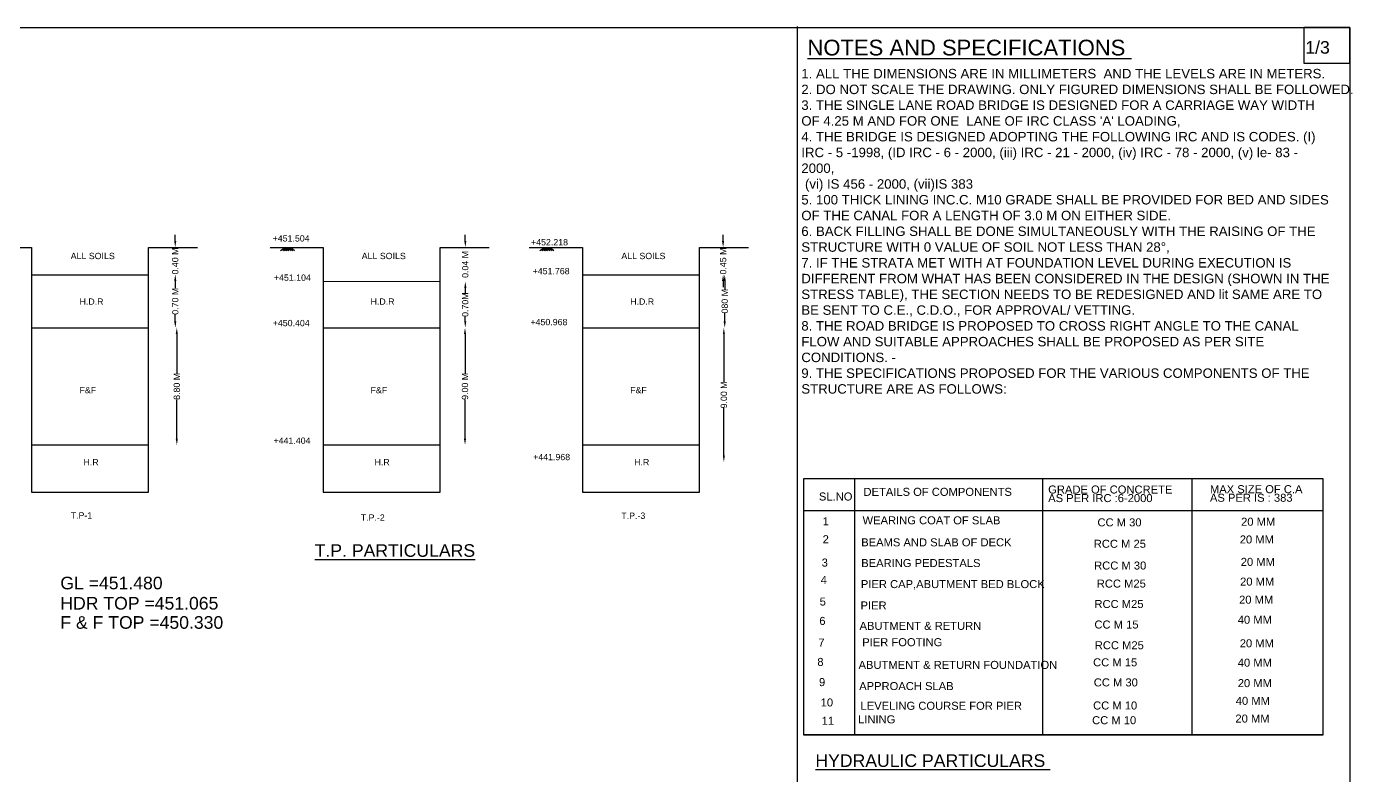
# Model space of a CAD drawing. Header units: millimetres. Extents: x -53221287 to -53198972, y 22125063 to 22139771.
# Drawn here: x -53209494 to -53198972, y 22133831 to 22139771 of the extents above; entities that cross this region are included whole.
import ezdxf

# ---------------------------------------------------------------- set-up
doc = ezdxf.new("R2010")
doc.units = ezdxf.units.MM
doc.header["$MEASUREMENT"] = 0
for name, color, linetype in [('DIMENSION', 7, 'Continuous'), ('DRAWING', 2, 'Continuous'), ('TEXT', 7, 'Continuous')]:
    doc.layers.add(name, color=color, linetype=linetype)
doc.styles.get("Standard").update_dxf_attribs({"font": 'arial.ttf', "height": 50})
doc.dimstyles.get("Standard").update_dxf_attribs({"dimtxt": 50, "dimasz": 50, "dimexe": 0.18, "dimexo": 0.0625, "dimgap": 0.09, "dimtad": 0, "dimdec": 0, "dimzin": 0, "dimdsep": 46, "dimtxsty": 'Standard', "dimcen": 0.09, "dimse1": 1, "dimse2": 1, "dimadec": 0, "dimazin": 0, "dimtfac": 1, "dimtdec": 0, "dimtofl": 0, "dimtmove": 0, "dimatfit": 3, "dimfxl": 1, "dimtolj": 1, "dimtzin": 0, "dimarcsym": 0})

# ---------------------------------------------------------------- blocks, each defined once
blk = doc.blocks.new('*D81')
at = {"layer": 'Defpoints', "color": 0, "transparency": 16777216}
for p in [(-53208525, 22138020), (-53208314, 22138020), (-53208525, 22137803)]:
    blk.add_point(p, dxfattribs=at)
at = {"layer": 'DIMENSION', "color": 0, "lineweight": -2, "transparency": 16777216}
for p, q in [((-53208314, 22138070), (-53208314, 22138120)), ((-53208314, 22137753), (-53208314, 22137703))]:
    blk.add_line(p, q, dxfattribs=at)
at = {"layer": 'DIMENSION', "color": 0, "transparency": 16777216}
for points in [[(-53208322, 22138070), (-53208305, 22138070), (-53208314, 22138020)], [(-53208322, 22137753), (-53208305, 22137753), (-53208314, 22137803)]]:
    blk.add_solid(points, dxfattribs=at)
at = {"layer": 'DIMENSION', "color": 0, "transparency": 16777216, "insert": (-53208314, 22137911), "char_height": 50, "attachment_point": 5, "rotation": 90}
blk.add_mtext('\\A1;0.40 M', dxfattribs=at)
blk = doc.blocks.new('*D82')
at = {"layer": 'Defpoints', "color": 0, "transparency": 16777216}
for p in [(-53208525, 22137803), (-53208525, 22137382), (-53208313, 22137382)]:
    blk.add_point(p, dxfattribs=at)
at = {"layer": 'DIMENSION', "color": 0, "lineweight": -2, "transparency": 16777216}
for p, q in [((-53208313, 22137753), (-53208313, 22137695)), ((-53208313, 22137432), (-53208313, 22137489))]:
    blk.add_line(p, q, dxfattribs=at)
at = {"layer": 'DIMENSION', "color": 0, "transparency": 16777216}
for points in [[(-53208322, 22137753), (-53208305, 22137753), (-53208313, 22137803)], [(-53208322, 22137432), (-53208305, 22137432), (-53208313, 22137382)]]:
    blk.add_solid(points, dxfattribs=at)
at = {"layer": 'DIMENSION', "color": 0, "transparency": 16777216, "insert": (-53208313, 22137592), "char_height": 50, "attachment_point": 5, "rotation": 90}
blk.add_mtext('\\A1;0.70 M', dxfattribs=at)
blk = doc.blocks.new('*D83')
at = {"layer": 'Defpoints', "color": 0, "transparency": 16777216}
for p in [(-53208525, 22137382), (-53208525, 22136453), (-53208301, 22136453)]:
    blk.add_point(p, dxfattribs=at)
at = {"layer": 'DIMENSION', "color": 0, "lineweight": -2, "transparency": 16777216}
for p, q in [((-53208301, 22137332), (-53208301, 22137020)), ((-53208301, 22136503), (-53208301, 22136814))]:
    blk.add_line(p, q, dxfattribs=at)
at = {"layer": 'DIMENSION', "color": 0, "transparency": 16777216}
for points in [[(-53208310, 22137332), (-53208293, 22137332), (-53208301, 22137382)], [(-53208310, 22136503), (-53208293, 22136503), (-53208301, 22136453)]]:
    blk.add_solid(points, dxfattribs=at)
at = {"layer": 'DIMENSION', "color": 0, "transparency": 16777216, "insert": (-53208301, 22136917), "char_height": 50, "attachment_point": 5, "rotation": 90}
blk.add_mtext('\\A1;8.80 M', dxfattribs=at)
blk = doc.blocks.new('*D84')
at = {"layer": 'Defpoints', "color": 0, "transparency": 16777216}
for p in [(-53206211, 22138020), (-53206012, 22138020), (-53206211, 22137748)]:
    blk.add_point(p, dxfattribs=at)
at = {"layer": 'DIMENSION', "color": 0, "lineweight": -2, "transparency": 16777216}
for p, q in [((-53206012, 22138070), (-53206012, 22138120)), ((-53206012, 22137698), (-53206012, 22137648))]:
    blk.add_line(p, q, dxfattribs=at)
at = {"layer": 'DIMENSION', "color": 0, "transparency": 16777216}
for points in [[(-53206020, 22138070), (-53206003, 22138070), (-53206012, 22138020)], [(-53206020, 22137698), (-53206003, 22137698), (-53206012, 22137748)]]:
    blk.add_solid(points, dxfattribs=at)
at = {"layer": 'DIMENSION', "color": 0, "transparency": 16777216, "insert": (-53206012, 22137884), "char_height": 50, "attachment_point": 5, "rotation": 90}
blk.add_mtext('\\A1;0.04 M', dxfattribs=at)
blk = doc.blocks.new('*D85')
at = {"layer": 'Defpoints', "color": 0, "transparency": 16777216}
for p in [(-53206211, 22137748), (-53206211, 22137382), (-53206012, 22137382)]:
    blk.add_point(p, dxfattribs=at)
at = {"layer": 'DIMENSION', "color": 0, "lineweight": -2, "transparency": 16777216}
for p, q in [((-53206012, 22137698), (-53206012, 22137658)), ((-53206012, 22137432), (-53206012, 22137472))]:
    blk.add_line(p, q, dxfattribs=at)
at = {"layer": 'DIMENSION', "color": 0, "transparency": 16777216}
for points in [[(-53206020, 22137698), (-53206004, 22137698), (-53206012, 22137748)], [(-53206020, 22137432), (-53206004, 22137432), (-53206012, 22137382)]]:
    blk.add_solid(points, dxfattribs=at)
at = {"layer": 'DIMENSION', "color": 0, "transparency": 16777216, "insert": (-53206012, 22137565), "char_height": 50, "attachment_point": 5, "rotation": 90}
blk.add_mtext('\\A1;0.70M', dxfattribs=at)
blk = doc.blocks.new('*D86')
at = {"layer": 'Defpoints', "color": 0, "transparency": 16777216}
for p in [(-53206211, 22137382), (-53206211, 22136453), (-53206014, 22136453)]:
    blk.add_point(p, dxfattribs=at)
at = {"layer": 'DIMENSION', "color": 0, "lineweight": -2, "transparency": 16777216}
for p, q in [((-53206014, 22137332), (-53206014, 22137020)), ((-53206014, 22136503), (-53206014, 22136814))]:
    blk.add_line(p, q, dxfattribs=at)
at = {"layer": 'DIMENSION', "color": 0, "transparency": 16777216}
for points in [[(-53206023, 22137332), (-53206006, 22137332), (-53206014, 22137382)], [(-53206023, 22136503), (-53206006, 22136503), (-53206014, 22136453)]]:
    blk.add_solid(points, dxfattribs=at)
at = {"layer": 'DIMENSION', "color": 0, "transparency": 16777216, "insert": (-53206014, 22136917), "char_height": 50, "attachment_point": 5, "rotation": 90}
blk.add_mtext('\\A1;9.00 M', dxfattribs=at)
blk = doc.blocks.new('*D87')
at = {"layer": 'Defpoints', "color": 0, "transparency": 16777216}
for p in [(-53204154, 22138020), (-53203966, 22138020), (-53204154, 22137803)]:
    blk.add_point(p, dxfattribs=at)
at = {"layer": 'DIMENSION', "color": 0, "lineweight": -2, "transparency": 16777216}
for p, q in [((-53203966, 22138070), (-53203966, 22138120)), ((-53203966, 22137753), (-53203966, 22137703))]:
    blk.add_line(p, q, dxfattribs=at)
at = {"layer": 'DIMENSION', "color": 0, "transparency": 16777216}
for points in [[(-53203975, 22138070), (-53203958, 22138070), (-53203966, 22138020)], [(-53203975, 22137753), (-53203958, 22137753), (-53203966, 22137803)]]:
    blk.add_solid(points, dxfattribs=at)
at = {"layer": 'DIMENSION', "color": 0, "transparency": 16777216, "insert": (-53203966, 22137911), "char_height": 50, "attachment_point": 5, "rotation": 90}
blk.add_mtext('\\A1;0.45 M', dxfattribs=at)
blk = doc.blocks.new('*D88')
at = {"layer": 'Defpoints', "color": 0, "transparency": 16777216}
for p in [(-53204154, 22137803), (-53204154, 22137382), (-53203953, 22137382)]:
    blk.add_point(p, dxfattribs=at)
at = {"layer": 'DIMENSION', "color": 0, "lineweight": -2, "transparency": 16777216}
for p, q in [((-53203953, 22137753), (-53203953, 22137685)), ((-53203953, 22137432), (-53203953, 22137499))]:
    blk.add_line(p, q, dxfattribs=at)
at = {"layer": 'DIMENSION', "color": 0, "transparency": 16777216}
for points in [[(-53203962, 22137753), (-53203945, 22137753), (-53203953, 22137803)], [(-53203962, 22137432), (-53203945, 22137432), (-53203953, 22137382)]]:
    blk.add_solid(points, dxfattribs=at)
at = {"layer": 'DIMENSION', "color": 0, "transparency": 16777216, "insert": (-53203953, 22137592), "char_height": 50, "attachment_point": 5, "rotation": 90}
blk.add_mtext('\\A1;080 M', dxfattribs=at)
blk = doc.blocks.new('*D89')
at = {"layer": 'Defpoints', "color": 0, "transparency": 16777216}
for p in [(-53204154, 22137382), (-53204154, 22136317), (-53203960, 22136317)]:
    blk.add_point(p, dxfattribs=at)
at = {"layer": 'DIMENSION', "color": 0, "lineweight": -2, "transparency": 16777216}
for p, q in [((-53203960, 22137332), (-53203960, 22136952)), ((-53203960, 22136367), (-53203960, 22136747))]:
    blk.add_line(p, q, dxfattribs=at)
at = {"layer": 'DIMENSION', "color": 0, "transparency": 16777216}
for points in [[(-53203968, 22137332), (-53203952, 22137332), (-53203960, 22137382)], [(-53203968, 22136367), (-53203952, 22136367), (-53203960, 22136317)]]:
    blk.add_solid(points, dxfattribs=at)
at = {"layer": 'DIMENSION', "color": 0, "transparency": 16777216, "insert": (-53203960, 22136849), "char_height": 50, "attachment_point": 5, "rotation": 90}
blk.add_mtext('\\A1;9.00 M', dxfattribs=at)

msp = doc.modelspace()

# ---------------------------------------------------------------- linework, layer by layer
at = {"layer": 'DIMENSION', "color": 0}
for points in [[(-53198992.2, 22126115.1), (-53221286.8, 22126115.1), (-53221286.8, 22139762.1), (-53198992.2, 22139762.1)], [(-53198992.2, 22139762.1), (-53199357, 22139762.1), (-53199357, 22139480.8), (-53198992.2, 22139480.8)], [(-53203327.5, 22134154.5), (-53199205.1, 22134154.5), (-53199205.1, 22136185), (-53203327.5, 22136185)]]:
    msp.add_lwpolyline(points, close=True, dxfattribs=at)
for points in [[(-53203338.1, 22128309.5), (-53203377, 22128982.3), (-53203377, 22139770.7)], [(-53199205.1, 22134154.5), (-53203327.5, 22134154.5)]]:
    msp.add_lwpolyline(points, dxfattribs=at)
at = {"layer": 'DRAWING', "color": 0}
for points in [[(-53209875.6, 22138019.6), (-53209454.1, 22138019.6), (-53209454.1, 22136078.5), (-53208524.8, 22136078.5), (-53208524.8, 22138019.6), (-53208136.1, 22138019.6)], [(-53207561.7, 22138019.6), (-53207140.3, 22138019.6), (-53207140.3, 22136078.5), (-53206210.9, 22136078.5), (-53206210.9, 22138019.6), (-53205822.2, 22138019.6)], [(-53207478.5, 22137993.3), (-53207441.6, 22138019.6), (-53207412.3, 22137994.7)], [(-53207461.1, 22137993.3), (-53207424.2, 22138019.6), (-53207394.9, 22137994.7)], [(-53207446.3, 22137993.3), (-53207409.4, 22138019.6), (-53207380.1, 22137994.7)], [(-53207432.2, 22137993.3), (-53207395.3, 22138019.6), (-53207366, 22137994.7)], [(-53205504.6, 22138019.6), (-53205083.2, 22138019.6), (-53205083.2, 22136078.5), (-53204153.8, 22136078.5), (-53204153.8, 22138019.6), (-53203765.2, 22138019.6)], [(-53205421.4, 22137993.3), (-53205384.5, 22138019.6), (-53205355.2, 22137994.7)], [(-53205404.1, 22137993.3), (-53205367.1, 22138019.6), (-53205337.8, 22137994.7)], [(-53205389.2, 22137993.3), (-53205352.3, 22138019.6), (-53205323, 22137994.7)], [(-53205375.1, 22137993.3), (-53205338.2, 22138019.6), (-53205308.9, 22137994.7)], [(-53209454.1, 22137802.5), (-53208524.8, 22137802.5)], [(-53207140.3, 22137750), (-53206210.9, 22137747.5)], [(-53205083.2, 22137802.5), (-53204153.8, 22137802.5)], [(-53209454.1, 22137381.7), (-53208524.8, 22137381.7)], [(-53207140.3, 22137381.7), (-53206210.9, 22137381.7)], [(-53205083.2, 22137381.7), (-53204153.8, 22137381.7)], [(-53209454.1, 22136452.5), (-53208524.8, 22136452.5)], [(-53207140.3, 22136452.5), (-53206210.9, 22136452.5)], [(-53205083.2, 22136452.5), (-53204153.8, 22136452.5)]]:
    msp.add_lwpolyline(points, dxfattribs=at)
at = {"layer": 'TEXT', "color": 0}
for points in [[(-53202923, 22136185), (-53202923, 22134154.5)], [(-53201430.7, 22136185), (-53201430.7, 22134154.5)], [(-53200246.1, 22136185), (-53200246.1, 22134154.5)], [(-53203327.5, 22135931.5), (-53199205.1, 22135931.5)]]:
    msp.add_lwpolyline(points, dxfattribs=at)

# ---------------------------------------------------------------- texts
at = {"layer": 'DIMENSION', "color": 0}
for s, p in [('GL =451.480', (-53209225.5, 22135307.3)), ('HDR TOP =451.065', (-53209225.5, 22135147)), ('F & F TOP =450.330', (-53209225.5, 22134994.7))]:
    msp.add_text(s, height=100, dxfattribs=at).set_placement(p)
at = {"layer": 'TEXT', "color": 0}
for s, height, p in [('%%UNOTES AND SPECIFICATIONS ', 125, (-53203296.5, 22139541.2)), ('1/3', 100, (-53199345.8, 22139555.4)), ('+451.504', 50, (-53207540.8, 22138065.7)), ('+452.218', 50, (-53205490.1, 22138034.9)), ('ALL SOILS', 50, (-53209143.2, 22137926)), ('ALL SOILS', 50, (-53206833.8, 22137926)), ('ALL SOILS', 50, (-53204773.5, 22137926)), ('+451.768', 50, (-53205477.6, 22137806.1)), ('+451.104', 50, (-53207530.8, 22137754.3)), ('H.D.R', 50, (-53209073.1, 22137564.4)), ('H.D.R', 50, (-53206763.6, 22137564.4)), ('H.D.R', 50, (-53204703.4, 22137564.4)), ('+450.404', 50, (-53207540, 22137394.2)), ('+450.968', 50, (-53205494.8, 22137401.9)), ('F&F', 50, (-53209073.1, 22136862.2)), ('F&F', 50, (-53206763.6, 22136862.2)), ('F&F', 50, (-53204703.4, 22136862.2)), ('+441.404', 50, (-53207533.8, 22136461.3)), ('H.R', 50, (-53209041.7, 22136291.1)), ('H.R', 50, (-53206732.2, 22136291.1)), ('+441.968', 50, (-53205473.3, 22136331.6)), ('H.R', 50, (-53204672, 22136291.1)), ('GRADE OF CONCRETE ', 63.501, (-53201386.4, 22136067.2)), ('MAX SIZE OF C.A ', 63.501, (-53200102.8, 22136069.9)), ('SL.NO', 63.5, (-53203205.9, 22136011.8)), ('DETAILS OF COMPONENTS ', 63.501, (-53202852.2, 22136048.8)), ('AS PER IRC :6-2000', 63.501, (-53201386.4, 22135999.2)), ('AS PER IS : 383', 63.501, (-53200102.8, 22136001.9)), ('T.P-1', 50, (-53209143.5, 22135868.4)), ('T.P.-2', 50, (-53206841.5, 22135851.5)), ('T.P.-3', 50, (-53204773.8, 22135866.4)), ('1', 63.5, (-53203176.1, 22135815.7)), ('WEARING COAT OF SLAB ', 63.501, (-53202859.5, 22135823.1)), ('CC M 30', 63.5, (-53200995.5, 22135806.8)), ('20 MM', 63.5, (-53199855.5, 22135811.8)), ('2', 63.5, (-53203176.1, 22135672.9)), ('BEAMS AND SLAB OF DECK ', 63.501, (-53202870.1, 22135648.3)), ('20 MM', 63.5, (-53199866.2, 22135671.2)), ('%%UT.P. PARTICULARS', 100, (-53207207, 22135565.1)), ('RCC M 25', 63.5, (-53201024.7, 22135636.9)), ('3', 63.5, (-53203184, 22135487.9)), ('BEARING PEDESTALS ', 63.501, (-53202870.1, 22135484.1)), ('RCC M 30', 63.5, (-53201022, 22135464.4)), ('20 MM', 63.5, (-53199858.2, 22135493.4)), ('4', 63.5, (-53203191.9, 22135350.4)), ('20 MM', 63.5, (-53199863.5, 22135336.8)), ('PIER CAP,ABUTMENT BED BLOCK ', 63.501, (-53202872.8, 22135317.2)), ('RCC M25', 63.5, (-53201000.8, 22135321.2)), ('5', 63.5, (-53203199.9, 22135178.6)), ('PIER ', 63.5, (-53202875.4, 22135147.7)), ('RCC M25', 63.5, (-53201019.3, 22135159.3)), ('20 MM', 63.5, (-53199871.5, 22135193.5)), ('6', 63.5, (-53203202.5, 22135025.3)), ('40 MM', 63.5, (-53199882.1, 22135034.3)), ('ABUTMENT & RETURN ', 63.501, (-53202883.4, 22134986.1)), ('CC M 15', 63.5, (-53201019.4, 22134996.6)), ('7', 63.5, (-53203210.4, 22134853.4)), ('PIER FOOTING ', 63.501, (-53202862.2, 22134856.4)), ('RCC M25', 63.5, (-53201016.7, 22134832.1)), ('20 MM', 63.5, (-53199866.1, 22134847.7)), ('8', 63.5, (-53203218.4, 22134700.1)), ('ABUTMENT & RETURN FOUNDATION ', 63.501, (-53202891.3, 22134676.3)), ('CC M 15', 63.5, (-53201030, 22134696.8)), ('40 MM', 63.5, (-53199882.1, 22134693.8)), ('9', 63.5, (-53203205.2, 22134539.9)), ('APPROACH SLAB ', 63.501, (-53202886.1, 22134508.5)), ('CC M 30', 63.5, (-53201024.7, 22134537.5)), ('20 MM', 63.5, (-53199882.1, 22134531.9)), ('40 MM', 63.5, (-53199898, 22134391.3)), ('10', 63.5, (-53203192, 22134378.6)), ('LEVELING COURSE FOR PIER ', 63.501, (-53202875.5, 22134352.2)), ('CC M 10', 63.5, (-53201030, 22134354.4)), ('11', 63.5, (-53203184.1, 22134233.3)), ('LINING ', 63.5, (-53202895.1, 22134244.4)), ('CC M 10', 63.5, (-53201037.9, 22134237.7)), ('20 MM', 63.5, (-53199900.6, 22134250.6)), ('%%UHYDRAULIC PARTICULARS ', 100, (-53203233.7, 22133898.9))]:
    msp.add_text(s, height=height, dxfattribs=at).set_placement(p)
at = {"layer": 'TEXT', "color": 0, "insert": (-53203345.4, 22139434.8), "char_height": 75, "width": 4201.063, "attachment_point": 1}
msp.add_mtext("1. ALL THE DIMENSIONS ARE IN MILLIMETERS  AND THE LEVELS ARE IN METERS. \\P2. DO NOT SCALE THE DRAWING. ONLY FIGURED DIMENSIONS SHALL BE FOLLOWED. \\P3. THE SINGLE LANE ROAD BRIDGE IS DESIGNED FOR A CARRIAGE WAY WIDTH OF 4.25 M AND FOR ONE  LANE OF IRC CLASS 'A' LOADING, \\P4. THE BRIDGE IS DESIGNED ADOPTING THE FOLLOWING IRC AND IS CODES. (I) IRC - 5 -1998, (ID IRC - 6 - 2000, (iii) IRC - 21 - 2000, (iv) IRC - 78 - 2000, (v) le- 83 - 2000,\\P (vi) IS 456 - 2000, (vii)IS 383 \\P5. 100 THICK LINING INC.C. M10 GRADE SHALL BE PROVIDED FOR BED AND SIDES OF THE CANAL FOR A LENGTH OF 3.0 M ON EITHER SIDE. \\P6. BACK FILLING SHALL BE DONE SIMULTANEOUSLY WITH THE RAISING OF THE STRUCTURE WITH 0 VALUE OF SOIL NOT LESS THAN 28°, \\P7. IF THE STRATA MET WITH AT FOUNDATION LEVEL DURING EXECUTION IS DIFFERENT FROM WHAT HAS BEEN CONSIDERED IN THE DESIGN (SHOWN IN THE STRESS TABLE), THE SECTION NEEDS TO BE REDESIGNED AND lit SAME ARE TO BE SENT TO C.E., C.D.O., FOR APPROVAL/ VETTING. \\P8. THE ROAD BRIDGE IS PROPOSED TO CROSS RIGHT ANGLE TO THE CANAL FLOW AND SUITABLE APPROACHES SHALL BE PROPOSED AS PER SITE CONDITIONS. -\\P9. THE SPECIFICATIONS PROPOSED FOR THE VARIOUS COMPONENTS OF THE STRUCTURE ARE AS FOLLOWS: ", dxfattribs=at)

# ---------------------------------------------------------------- dimensions: what is measured, and where the dimension line sits
at = {"layer": 'DIMENSION', "color": 0}
for base, p1, p2, text, picture, middle in [((-53208313.5, 22138019.6), (-53208524.8, 22137802.5), (-53208524.8, 22138019.6), '0.40 M', '*D81', (-53208313.5, 22137911.1)), ((-53206011.6, 22138019.6), (-53206210.9, 22137747.5), (-53206210.9, 22138019.6), '0.04 M', '*D84', (-53206011.6, 22137883.6)), ((-53203966.3, 22138019.6), (-53204153.8, 22137802.5), (-53204153.8, 22138019.6), '0.45 M', '*D87', (-53203966.3, 22137911.1)), ((-53208313.3, 22137381.7), (-53208524.8, 22137802.5), (-53208524.8, 22137381.7), '0.70 M', '*D82', (-53208313.3, 22137592.1)), ((-53206012, 22137381.7), (-53206210.9, 22137747.5), (-53206210.9, 22137381.7), '0.70M', '*D85', (-53206012, 22137564.6)), ((-53203953.2, 22137381.7), (-53204153.8, 22137802.5), (-53204153.8, 22137381.7), '080 M', '*D88', (-53203953.2, 22137592.1)), ((-53208301.3, 22136452.5), (-53208524.8, 22137381.7), (-53208524.8, 22136452.5), '8.80 M', '*D83', (-53208301.3, 22136917.1)), ((-53206014.4, 22136452.5), (-53206210.9, 22137381.7), (-53206210.9, 22136452.5), '9.00 M', '*D86', (-53206014.4, 22136917.1)), ((-53203960.1, 22136317.1), (-53204153.8, 22137381.7), (-53204153.8, 22136317.1), '9.00 M', '*D89', (-53203960.1, 22136849.4))]:
    dim = msp.add_linear_dim(base=base, p1=p1, p2=p2, angle=90, text=text, dimstyle='Standard', dxfattribs=at)
    dim.commit()
    dim.dimension.update_dxf_attribs({"geometry": picture, "text_midpoint": middle})

doc.saveas('drawing.dxf')
